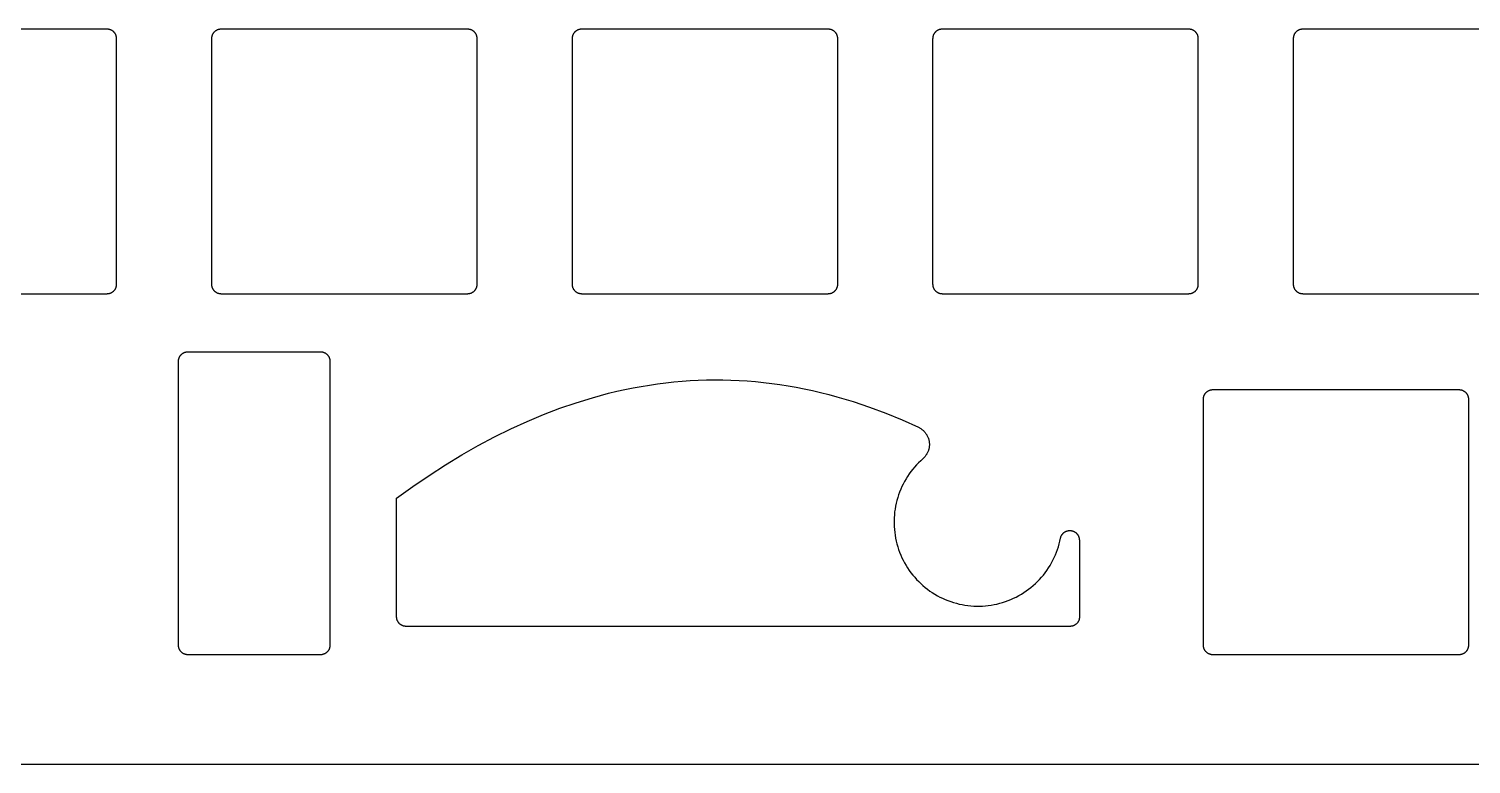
# Model space of a CAD drawing. Header units: millimetres. Extents: x 607 to 893, y -189 to -81.
# Drawn here: x 680.9 to 757.1, y -186 to -147.2 of the extents above; entities that cross this region are included whole.
import ezdxf

# ---------------------------------------------------------------- set-up
doc = ezdxf.new("R2010")
doc.units = ezdxf.units.MM
doc.layers.add('Layer 01', color=18, linetype='Continuous', true_color=0x000000)

msp = doc.modelspace()

# ---------------------------------------------------------------- linework, layer by layer
at = {"layer": 'Layer 01'}
for points in [[(672.062, -147.161), (685.062, -147.161)], [(685.062, -147.161), (685.08, -147.161), (685.097, -147.162), (685.114, -147.163), (685.131, -147.165), (685.147, -147.168), (685.164, -147.171), (685.181, -147.175), (685.197, -147.179), (685.214, -147.184), (685.23, -147.19), (685.246, -147.196), (685.262, -147.202), (685.277, -147.209), (685.293, -147.217), (685.308, -147.225), (685.322, -147.233), (685.337, -147.243), (685.351, -147.252), (685.365, -147.262), (685.378, -147.273), (685.391, -147.284), (685.404, -147.295), (685.416, -147.307), (685.428, -147.319), (685.439, -147.332), (685.45, -147.345), (685.461, -147.359), (685.471, -147.372), (685.481, -147.386), (685.49, -147.401), (685.498, -147.416), (685.506, -147.431), (685.514, -147.446), (685.521, -147.461), (685.528, -147.477), (685.534, -147.493), (685.539, -147.509), (685.544, -147.526), (685.548, -147.542), (685.552, -147.559), (685.555, -147.576), (685.558, -147.593), (685.56, -147.61), (685.561, -147.627), (685.562, -147.644), (685.562, -147.661)], [(685.562, -147.661), (685.562, -160.661)], [(690.612, -147.661), (690.613, -147.644), (690.614, -147.627), (690.615, -147.61), (690.617, -147.593), (690.62, -147.576), (690.623, -147.559), (690.627, -147.542), (690.631, -147.526), (690.636, -147.509), (690.641, -147.493), (690.647, -147.477), (690.654, -147.461), (690.661, -147.446), (690.669, -147.431), (690.677, -147.416), (690.685, -147.401), (690.694, -147.386), (690.704, -147.372), (690.714, -147.359), (690.725, -147.345), (690.736, -147.332), (690.747, -147.319), (690.759, -147.307), (690.771, -147.295), (690.784, -147.284), (690.797, -147.273), (690.81, -147.262), (690.824, -147.252), (690.838, -147.243), (690.853, -147.233), (690.867, -147.225), (690.882, -147.217), (690.898, -147.209), (690.913, -147.202), (690.929, -147.196), (690.945, -147.19), (690.961, -147.184), (690.978, -147.179), (690.994, -147.175), (691.011, -147.171), (691.028, -147.168), (691.044, -147.165), (691.061, -147.163), (691.078, -147.162), (691.095, -147.161), (691.112, -147.161)], [(690.612, -160.661), (690.612, -147.661)], [(691.112, -147.161), (704.112, -147.161)], [(704.112, -147.161), (704.13, -147.161), (704.147, -147.162), (704.164, -147.163), (704.181, -147.165), (704.197, -147.168), (704.214, -147.171), (704.231, -147.175), (704.247, -147.179), (704.264, -147.184), (704.28, -147.19), (704.296, -147.196), (704.312, -147.202), (704.327, -147.209), (704.343, -147.217), (704.358, -147.225), (704.372, -147.233), (704.387, -147.243), (704.401, -147.252), (704.415, -147.262), (704.428, -147.273), (704.441, -147.284), (704.454, -147.295), (704.466, -147.307), (704.478, -147.319), (704.489, -147.332), (704.5, -147.345), (704.511, -147.359), (704.521, -147.372), (704.531, -147.386), (704.54, -147.401), (704.548, -147.416), (704.556, -147.431), (704.564, -147.446), (704.571, -147.461), (704.578, -147.477), (704.584, -147.493), (704.589, -147.509), (704.594, -147.526), (704.598, -147.542), (704.602, -147.559), (704.605, -147.576), (704.608, -147.593), (704.61, -147.61), (704.611, -147.627), (704.612, -147.644), (704.612, -147.661)], [(704.612, -147.661), (704.612, -160.661)], [(709.663, -147.661), (709.663, -147.644), (709.664, -147.627), (709.665, -147.61), (709.667, -147.593), (709.67, -147.576), (709.673, -147.559), (709.677, -147.542), (709.681, -147.526), (709.686, -147.509), (709.691, -147.493), (709.697, -147.477), (709.704, -147.461), (709.711, -147.446), (709.719, -147.431), (709.727, -147.416), (709.735, -147.401), (709.744, -147.386), (709.754, -147.372), (709.764, -147.359), (709.775, -147.345), (709.786, -147.332), (709.797, -147.319), (709.809, -147.307), (709.821, -147.295), (709.834, -147.284), (709.847, -147.273), (709.86, -147.262), (709.874, -147.252), (709.888, -147.243), (709.903, -147.233), (709.917, -147.225), (709.932, -147.217), (709.948, -147.209), (709.963, -147.202), (709.979, -147.196), (709.995, -147.19), (710.011, -147.184), (710.028, -147.179), (710.044, -147.175), (710.061, -147.171), (710.078, -147.168), (710.094, -147.165), (710.111, -147.163), (710.128, -147.162), (710.145, -147.161), (710.163, -147.161)], [(709.663, -160.661), (709.663, -147.661)], [(710.163, -147.161), (723.163, -147.161)], [(723.163, -147.161), (723.18, -147.161), (723.197, -147.162), (723.214, -147.163), (723.231, -147.165), (723.247, -147.168), (723.264, -147.171), (723.281, -147.175), (723.297, -147.179), (723.314, -147.184), (723.33, -147.19), (723.346, -147.196), (723.362, -147.202), (723.377, -147.209), (723.393, -147.217), (723.408, -147.225), (723.422, -147.233), (723.437, -147.243), (723.451, -147.252), (723.465, -147.262), (723.478, -147.273), (723.491, -147.284), (723.504, -147.295), (723.516, -147.307), (723.528, -147.319), (723.539, -147.332), (723.55, -147.345), (723.561, -147.359), (723.571, -147.372), (723.581, -147.386), (723.59, -147.401), (723.598, -147.416), (723.606, -147.431), (723.614, -147.446), (723.621, -147.461), (723.628, -147.477), (723.634, -147.493), (723.639, -147.509), (723.644, -147.526), (723.648, -147.542), (723.652, -147.559), (723.655, -147.576), (723.658, -147.593), (723.66, -147.61), (723.661, -147.627), (723.662, -147.644), (723.662, -147.661)], [(723.662, -147.661), (723.662, -160.661)], [(728.712, -147.661), (728.713, -147.644), (728.714, -147.627), (728.715, -147.61), (728.717, -147.593), (728.72, -147.576), (728.723, -147.559), (728.727, -147.542), (728.731, -147.526), (728.736, -147.509), (728.741, -147.493), (728.747, -147.477), (728.754, -147.461), (728.761, -147.446), (728.769, -147.431), (728.777, -147.416), (728.785, -147.401), (728.794, -147.386), (728.804, -147.372), (728.814, -147.359), (728.825, -147.345), (728.836, -147.332), (728.847, -147.319), (728.859, -147.307), (728.871, -147.295), (728.884, -147.284), (728.897, -147.273), (728.91, -147.262), (728.924, -147.252), (728.938, -147.243), (728.953, -147.233), (728.967, -147.225), (728.982, -147.217), (728.998, -147.209), (729.013, -147.202), (729.029, -147.196), (729.045, -147.19), (729.061, -147.184), (729.078, -147.179), (729.094, -147.175), (729.111, -147.171), (729.128, -147.168), (729.144, -147.165), (729.161, -147.163), (729.178, -147.162), (729.195, -147.161), (729.212, -147.161)], [(728.712, -160.661), (728.712, -147.661)], [(729.212, -147.161), (742.212, -147.161)], [(742.212, -147.161), (742.23, -147.161), (742.247, -147.162), (742.264, -147.163), (742.281, -147.165), (742.297, -147.168), (742.314, -147.171), (742.331, -147.175), (742.347, -147.179), (742.364, -147.184), (742.38, -147.19), (742.396, -147.196), (742.412, -147.202), (742.427, -147.209), (742.443, -147.217), (742.458, -147.225), (742.472, -147.233), (742.487, -147.243), (742.501, -147.252), (742.515, -147.262), (742.528, -147.273), (742.541, -147.284), (742.554, -147.295), (742.566, -147.307), (742.578, -147.319), (742.589, -147.332), (742.6, -147.345), (742.611, -147.359), (742.621, -147.372), (742.631, -147.386), (742.64, -147.401), (742.648, -147.416), (742.656, -147.431), (742.664, -147.446), (742.671, -147.461), (742.678, -147.477), (742.684, -147.493), (742.689, -147.509), (742.694, -147.526), (742.698, -147.542), (742.702, -147.559), (742.705, -147.576), (742.708, -147.593), (742.71, -147.61), (742.711, -147.627), (742.712, -147.644), (742.712, -147.661)], [(742.712, -147.661), (742.712, -160.661)], [(747.762, -147.661), (747.763, -147.644), (747.764, -147.627), (747.765, -147.61), (747.767, -147.593), (747.77, -147.576), (747.773, -147.559), (747.777, -147.542), (747.781, -147.526), (747.786, -147.509), (747.791, -147.493), (747.797, -147.477), (747.804, -147.461), (747.811, -147.446), (747.819, -147.431), (747.827, -147.416), (747.835, -147.401), (747.844, -147.386), (747.854, -147.372), (747.864, -147.359), (747.875, -147.345), (747.886, -147.332), (747.897, -147.319), (747.909, -147.307), (747.921, -147.295), (747.934, -147.284), (747.947, -147.273), (747.96, -147.262), (747.974, -147.252), (747.988, -147.243), (748.003, -147.233), (748.017, -147.225), (748.032, -147.217), (748.048, -147.209), (748.063, -147.202), (748.079, -147.196), (748.095, -147.19), (748.111, -147.184), (748.128, -147.179), (748.144, -147.175), (748.161, -147.171), (748.178, -147.168), (748.194, -147.165), (748.211, -147.163), (748.228, -147.162), (748.245, -147.161), (748.262, -147.161)], [(747.762, -160.661), (747.762, -147.661)], [(748.262, -147.161), (761.263, -147.161)], [(685.562, -160.661), (685.562, -160.678), (685.561, -160.695), (685.56, -160.712), (685.558, -160.729), (685.555, -160.746), (685.552, -160.762), (685.548, -160.779), (685.544, -160.796), (685.539, -160.812), (685.534, -160.828), (685.528, -160.844), (685.521, -160.86), (685.514, -160.875), (685.506, -160.891), (685.498, -160.906), (685.49, -160.92), (685.481, -160.935), (685.471, -160.949), (685.461, -160.963), (685.45, -160.976), (685.439, -160.989), (685.428, -161.002), (685.416, -161.014), (685.404, -161.026), (685.391, -161.038), (685.378, -161.049), (685.365, -161.059), (685.351, -161.069), (685.337, -161.079), (685.322, -161.088), (685.308, -161.097), (685.293, -161.105), (685.277, -161.112), (685.262, -161.119), (685.246, -161.126), (685.23, -161.132), (685.214, -161.137), (685.197, -161.142), (685.181, -161.146), (685.164, -161.15), (685.147, -161.153), (685.131, -161.156), (685.114, -161.158), (685.097, -161.16), (685.08, -161.16), (685.062, -161.161)], [(691.112, -161.161), (691.095, -161.16), (691.078, -161.16), (691.061, -161.158), (691.044, -161.156), (691.028, -161.153), (691.011, -161.15), (690.994, -161.146), (690.978, -161.142), (690.961, -161.137), (690.945, -161.132), (690.929, -161.126), (690.913, -161.119), (690.898, -161.112), (690.882, -161.105), (690.867, -161.097), (690.853, -161.088), (690.838, -161.079), (690.824, -161.069), (690.81, -161.059), (690.797, -161.049), (690.784, -161.038), (690.771, -161.026), (690.759, -161.014), (690.747, -161.002), (690.736, -160.989), (690.725, -160.976), (690.714, -160.963), (690.704, -160.949), (690.694, -160.935), (690.685, -160.92), (690.677, -160.906), (690.669, -160.891), (690.661, -160.875), (690.654, -160.86), (690.647, -160.844), (690.641, -160.828), (690.636, -160.812), (690.631, -160.796), (690.627, -160.779), (690.623, -160.762), (690.62, -160.746), (690.617, -160.729), (690.615, -160.712), (690.614, -160.695), (690.613, -160.678), (690.612, -160.661)], [(704.612, -160.661), (704.612, -160.678), (704.611, -160.695), (704.61, -160.712), (704.608, -160.729), (704.605, -160.746), (704.602, -160.762), (704.598, -160.779), (704.594, -160.796), (704.589, -160.812), (704.584, -160.828), (704.578, -160.844), (704.571, -160.86), (704.564, -160.875), (704.556, -160.891), (704.548, -160.906), (704.54, -160.92), (704.531, -160.935), (704.521, -160.949), (704.511, -160.963), (704.5, -160.976), (704.489, -160.989), (704.478, -161.002), (704.466, -161.014), (704.454, -161.026), (704.441, -161.038), (704.428, -161.049), (704.415, -161.059), (704.401, -161.069), (704.387, -161.079), (704.372, -161.088), (704.358, -161.097), (704.343, -161.105), (704.327, -161.112), (704.312, -161.119), (704.296, -161.126), (704.28, -161.132), (704.264, -161.137), (704.247, -161.142), (704.231, -161.146), (704.214, -161.15), (704.197, -161.153), (704.181, -161.156), (704.164, -161.158), (704.147, -161.16), (704.13, -161.16), (704.112, -161.161)], [(710.163, -161.161), (710.145, -161.16), (710.128, -161.16), (710.111, -161.158), (710.094, -161.156), (710.078, -161.153), (710.061, -161.15), (710.044, -161.146), (710.028, -161.142), (710.011, -161.137), (709.995, -161.132), (709.979, -161.126), (709.963, -161.119), (709.948, -161.112), (709.932, -161.105), (709.917, -161.097), (709.903, -161.088), (709.888, -161.079), (709.874, -161.069), (709.86, -161.059), (709.847, -161.049), (709.834, -161.038), (709.821, -161.026), (709.809, -161.014), (709.797, -161.002), (709.786, -160.989), (709.775, -160.976), (709.764, -160.963), (709.754, -160.949), (709.744, -160.935), (709.735, -160.92), (709.727, -160.906), (709.719, -160.891), (709.711, -160.875), (709.704, -160.86), (709.697, -160.844), (709.691, -160.828), (709.686, -160.812), (709.681, -160.796), (709.677, -160.779), (709.673, -160.762), (709.67, -160.746), (709.667, -160.729), (709.665, -160.712), (709.664, -160.695), (709.663, -160.678), (709.663, -160.661)], [(723.662, -160.661), (723.662, -160.678), (723.661, -160.695), (723.66, -160.712), (723.658, -160.729), (723.655, -160.746), (723.652, -160.762), (723.648, -160.779), (723.644, -160.796), (723.639, -160.812), (723.634, -160.828), (723.628, -160.844), (723.621, -160.86), (723.614, -160.875), (723.606, -160.891), (723.598, -160.906), (723.59, -160.92), (723.581, -160.935), (723.571, -160.949), (723.561, -160.963), (723.55, -160.976), (723.539, -160.989), (723.528, -161.002), (723.516, -161.014), (723.504, -161.026), (723.491, -161.038), (723.478, -161.049), (723.465, -161.059), (723.451, -161.069), (723.437, -161.079), (723.422, -161.088), (723.408, -161.097), (723.393, -161.105), (723.377, -161.112), (723.362, -161.119), (723.346, -161.126), (723.33, -161.132), (723.314, -161.137), (723.297, -161.142), (723.281, -161.146), (723.264, -161.15), (723.247, -161.153), (723.231, -161.156), (723.214, -161.158), (723.197, -161.16), (723.18, -161.16), (723.163, -161.161)], [(729.212, -161.161), (729.195, -161.16), (729.178, -161.16), (729.161, -161.158), (729.144, -161.156), (729.128, -161.153), (729.111, -161.15), (729.094, -161.146), (729.078, -161.142), (729.061, -161.137), (729.045, -161.132), (729.029, -161.126), (729.013, -161.119), (728.998, -161.112), (728.982, -161.105), (728.967, -161.097), (728.953, -161.088), (728.938, -161.079), (728.924, -161.069), (728.91, -161.059), (728.897, -161.049), (728.884, -161.038), (728.871, -161.026), (728.859, -161.014), (728.847, -161.002), (728.836, -160.989), (728.825, -160.976), (728.814, -160.963), (728.804, -160.949), (728.794, -160.935), (728.785, -160.92), (728.777, -160.906), (728.769, -160.891), (728.761, -160.875), (728.754, -160.86), (728.747, -160.844), (728.741, -160.828), (728.736, -160.812), (728.731, -160.796), (728.727, -160.779), (728.723, -160.762), (728.72, -160.746), (728.717, -160.729), (728.715, -160.712), (728.714, -160.695), (728.713, -160.678), (728.712, -160.661)], [(742.712, -160.661), (742.712, -160.678), (742.711, -160.695), (742.71, -160.712), (742.708, -160.729), (742.705, -160.746), (742.702, -160.762), (742.698, -160.779), (742.694, -160.796), (742.689, -160.812), (742.684, -160.828), (742.678, -160.844), (742.671, -160.86), (742.664, -160.875), (742.656, -160.891), (742.648, -160.906), (742.64, -160.92), (742.631, -160.935), (742.621, -160.949), (742.611, -160.963), (742.6, -160.976), (742.589, -160.989), (742.578, -161.002), (742.566, -161.014), (742.554, -161.026), (742.541, -161.038), (742.528, -161.049), (742.515, -161.059), (742.501, -161.069), (742.487, -161.079), (742.472, -161.088), (742.458, -161.097), (742.443, -161.105), (742.427, -161.112), (742.412, -161.119), (742.396, -161.126), (742.38, -161.132), (742.364, -161.137), (742.347, -161.142), (742.331, -161.146), (742.314, -161.15), (742.297, -161.153), (742.281, -161.156), (742.264, -161.158), (742.247, -161.16), (742.23, -161.16), (742.212, -161.161)], [(748.262, -161.161), (748.245, -161.16), (748.228, -161.16), (748.211, -161.158), (748.194, -161.156), (748.178, -161.153), (748.161, -161.15), (748.144, -161.146), (748.128, -161.142), (748.111, -161.137), (748.095, -161.132), (748.079, -161.126), (748.063, -161.119), (748.048, -161.112), (748.032, -161.105), (748.017, -161.097), (748.003, -161.088), (747.988, -161.079), (747.974, -161.069), (747.96, -161.059), (747.947, -161.049), (747.934, -161.038), (747.921, -161.026), (747.909, -161.014), (747.897, -161.002), (747.886, -160.989), (747.875, -160.976), (747.864, -160.963), (747.854, -160.949), (747.844, -160.935), (747.835, -160.92), (747.827, -160.906), (747.819, -160.891), (747.811, -160.875), (747.804, -160.86), (747.797, -160.844), (747.791, -160.828), (747.786, -160.812), (747.781, -160.796), (747.777, -160.779), (747.773, -160.762), (747.77, -160.746), (747.767, -160.729), (747.765, -160.712), (747.764, -160.695), (747.763, -160.678), (747.762, -160.661)], [(685.062, -161.161), (672.062, -161.161)], [(704.112, -161.161), (691.112, -161.161)], [(723.163, -161.161), (710.163, -161.161)], [(742.212, -161.161), (729.212, -161.161)], [(761.263, -161.161), (748.262, -161.161)], [(688.85, -164.711), (688.85, -164.694), (688.851, -164.677), (688.853, -164.66), (688.855, -164.643), (688.857, -164.626), (688.86, -164.609), (688.864, -164.592), (688.869, -164.576), (688.873, -164.559), (688.879, -164.543), (688.885, -164.527), (688.891, -164.511), (688.898, -164.496), (688.906, -164.481), (688.914, -164.466), (688.923, -164.451), (688.932, -164.436), (688.942, -164.422), (688.952, -164.409), (688.962, -164.395), (688.973, -164.382), (688.985, -164.369), (688.996, -164.357), (689.009, -164.345), (689.021, -164.334), (689.034, -164.323), (689.048, -164.312), (689.062, -164.302), (689.076, -164.293), (689.09, -164.283), (689.105, -164.275), (689.12, -164.267), (689.135, -164.259), (689.151, -164.252), (689.167, -164.246), (689.183, -164.24), (689.199, -164.234), (689.215, -164.229), (689.232, -164.225), (689.248, -164.221), (689.265, -164.218), (689.282, -164.215), (689.299, -164.213), (689.316, -164.212), (689.333, -164.211), (689.35, -164.211)], [(689.35, -164.211), (696.35, -164.211)], [(696.35, -164.211), (696.367, -164.211), (696.384, -164.212), (696.401, -164.213), (696.418, -164.215), (696.435, -164.218), (696.452, -164.221), (696.468, -164.225), (696.485, -164.229), (696.501, -164.234), (696.517, -164.24), (696.533, -164.246), (696.549, -164.252), (696.565, -164.259), (696.58, -164.267), (696.595, -164.275), (696.61, -164.283), (696.624, -164.293), (696.638, -164.302), (696.652, -164.312), (696.666, -164.323), (696.679, -164.334), (696.691, -164.345), (696.704, -164.357), (696.715, -164.369), (696.727, -164.382), (696.738, -164.395), (696.748, -164.409), (696.758, -164.422), (696.768, -164.436), (696.777, -164.451), (696.786, -164.466), (696.794, -164.481), (696.802, -164.496), (696.809, -164.511), (696.815, -164.527), (696.821, -164.543), (696.827, -164.559), (696.831, -164.576), (696.836, -164.592), (696.84, -164.609), (696.843, -164.626), (696.845, -164.643), (696.847, -164.66), (696.849, -164.677), (696.85, -164.694), (696.85, -164.711)], [(688.85, -179.711), (688.85, -164.711)], [(696.85, -164.711), (696.85, -179.711)], [(700.375, -171.948), (701.237, -171.326), (702.098, -170.737), (702.96, -170.18), (703.821, -169.656), (704.683, -169.164), (705.544, -168.705), (706.406, -168.279), (707.267, -167.885), (708.129, -167.524), (708.99, -167.195), (709.852, -166.899), (710.714, -166.635), (711.144, -166.515), (711.575, -166.404), (712.006, -166.3), (712.437, -166.205), (712.867, -166.118), (713.298, -166.039), (713.729, -165.969), (714.16, -165.906), (714.591, -165.851), (715.021, -165.805), (715.452, -165.767), (715.883, -165.737), (716.314, -165.715), (716.744, -165.701), (717.175, -165.695), (717.606, -165.698), (718.037, -165.708), (718.468, -165.727), (718.898, -165.754), (719.329, -165.789), (719.76, -165.832), (720.191, -165.884), (720.621, -165.943), (721.052, -166.011), (721.483, -166.086), (721.914, -166.17), (722.345, -166.262), (722.775, -166.363), (723.206, -166.471), (723.637, -166.587), (724.498, -166.845), (725.36, -167.135), (726.221, -167.457), (727.083, -167.812), (727.945, -168.2)], [(743, -166.711), (743, -166.694), (743.001, -166.677), (743.003, -166.66), (743.005, -166.643), (743.007, -166.626), (743.01, -166.609), (743.014, -166.592), (743.019, -166.576), (743.023, -166.559), (743.029, -166.543), (743.035, -166.527), (743.041, -166.511), (743.048, -166.496), (743.056, -166.481), (743.064, -166.466), (743.073, -166.451), (743.082, -166.436), (743.092, -166.422), (743.102, -166.409), (743.112, -166.395), (743.123, -166.382), (743.135, -166.369), (743.146, -166.357), (743.159, -166.345), (743.171, -166.334), (743.184, -166.323), (743.198, -166.312), (743.212, -166.302), (743.226, -166.293), (743.24, -166.283), (743.255, -166.275), (743.27, -166.267), (743.285, -166.259), (743.301, -166.252), (743.317, -166.246), (743.333, -166.24), (743.349, -166.234), (743.365, -166.229), (743.382, -166.225), (743.398, -166.221), (743.415, -166.218), (743.432, -166.215), (743.449, -166.213), (743.466, -166.212), (743.483, -166.211), (743.5, -166.211)], [(743, -179.711), (743, -166.711)], [(743.5, -166.211), (756.5, -166.211)], [(756.5, -166.211), (756.517, -166.211), (756.534, -166.212), (756.551, -166.213), (756.568, -166.215), (756.585, -166.218), (756.602, -166.221), (756.618, -166.225), (756.635, -166.229), (756.651, -166.234), (756.667, -166.24), (756.683, -166.246), (756.699, -166.252), (756.715, -166.259), (756.73, -166.267), (756.745, -166.275), (756.76, -166.283), (756.774, -166.293), (756.788, -166.302), (756.802, -166.312), (756.816, -166.323), (756.829, -166.334), (756.841, -166.345), (756.854, -166.357), (756.865, -166.369), (756.877, -166.382), (756.888, -166.395), (756.898, -166.409), (756.908, -166.422), (756.918, -166.436), (756.927, -166.451), (756.936, -166.466), (756.944, -166.481), (756.952, -166.496), (756.959, -166.511), (756.965, -166.527), (756.971, -166.543), (756.977, -166.559), (756.981, -166.576), (756.986, -166.592), (756.99, -166.609), (756.993, -166.626), (756.995, -166.643), (756.997, -166.66), (756.999, -166.677), (757, -166.694), (757, -166.711)], [(757, -166.711), (757, -179.711)], [(727.945, -168.2), (727.976, -168.215), (728.007, -168.231), (728.037, -168.249), (728.066, -168.267), (728.095, -168.287), (728.123, -168.308), (728.151, -168.329), (728.177, -168.351), (728.203, -168.375), (728.228, -168.399), (728.252, -168.424), (728.276, -168.45), (728.298, -168.477), (728.32, -168.504), (728.34, -168.533), (728.359, -168.561), (728.378, -168.591), (728.395, -168.621), (728.412, -168.652), (728.427, -168.683), (728.441, -168.715), (728.454, -168.748), (728.466, -168.78), (728.477, -168.813), (728.486, -168.847), (728.495, -168.881), (728.502, -168.915), (728.508, -168.949), (728.513, -168.984), (728.516, -169.018), (728.519, -169.053), (728.52, -169.088), (728.52, -169.123), (728.519, -169.158), (728.516, -169.192), (728.513, -169.227), (728.508, -169.262), (728.502, -169.296), (728.495, -169.33), (728.486, -169.364), (728.476, -169.397), (728.466, -169.43), (728.454, -169.463), (728.441, -169.496), (728.427, -169.527), (728.411, -169.559), (728.395, -169.589), (728.378, -169.62), (728.359, -169.649), (728.34, -169.678), (728.319, -169.706), (728.298, -169.734), (728.275, -169.761), (728.252, -169.786), (728.228, -169.812), (728.203, -169.836), (728.177, -169.859)], [(728.177, -169.859), (728.062, -169.963), (727.951, -170.071), (727.843, -170.182), (727.74, -170.297), (727.64, -170.416), (727.545, -170.538), (727.454, -170.664), (727.368, -170.792), (727.286, -170.924), (727.208, -171.058), (727.136, -171.195), (727.068, -171.334), (727.005, -171.475), (726.947, -171.619), (726.894, -171.765), (726.846, -171.912), (726.804, -172.061), (726.767, -172.211), (726.734, -172.363), (726.708, -172.515), (726.686, -172.669), (726.67, -172.823), (726.66, -172.977), (726.654, -173.132), (726.654, -173.287), (726.66, -173.442), (726.671, -173.596), (726.687, -173.75), (726.709, -173.904), (726.736, -174.056), (726.768, -174.208), (726.806, -174.358), (726.848, -174.507), (726.896, -174.654), (726.949, -174.8), (727.008, -174.943), (727.071, -175.085), (727.139, -175.224), (727.211, -175.361), (727.289, -175.495), (727.371, -175.626), (727.458, -175.754), (727.549, -175.88), (727.644, -176.002), (727.744, -176.12), (727.848, -176.235), (727.955, -176.347), (728.067, -176.454), (728.182, -176.558), (728.301, -176.657), (728.423, -176.753), (728.548, -176.844), (728.676, -176.93), (728.808, -177.012), (728.942, -177.09), (729.079, -177.162), (729.218, -177.23), (729.36, -177.293), (729.503, -177.351), (729.649, -177.404), (729.796, -177.452), (729.945, -177.494), (730.095, -177.532), (730.247, -177.564), (730.399, -177.591), (730.553, -177.612), (730.707, -177.629), (730.861, -177.639), (731.016, -177.645), (731.171, -177.645), (731.326, -177.639), (731.48, -177.628), (731.634, -177.612), (731.788, -177.591), (731.94, -177.564), (732.092, -177.531), (732.242, -177.494), (732.391, -177.451), (732.538, -177.403), (732.684, -177.35), (732.827, -177.292), (732.969, -177.229), (733.108, -177.161), (733.245, -177.089), (733.379, -177.011), (733.51, -176.929), (733.639, -176.843), (733.764, -176.752), (733.886, -176.656), (734.005, -176.557), (734.12, -176.453), (734.231, -176.345), (734.339, -176.234), (734.443, -176.119), (734.542, -176), (734.638, -175.878), (734.729, -175.753), (734.815, -175.625), (734.897, -175.493), (734.975, -175.359), (735.048, -175.222), (735.115, -175.083), (735.178, -174.942), (735.237, -174.798), (735.29, -174.652), (735.337, -174.505), (735.38, -174.356), (735.418, -174.206), (735.45, -174.054)], [(700.375, -178.211), (700.375, -171.948)], [(735.45, -174.054), (735.454, -174.037), (735.458, -174.021), (735.463, -174.004), (735.468, -173.987), (735.474, -173.971), (735.48, -173.955), (735.488, -173.939), (735.495, -173.923), (735.503, -173.908), (735.512, -173.892), (735.521, -173.878), (735.531, -173.863), (735.541, -173.849), (735.552, -173.835), (735.563, -173.822), (735.575, -173.809), (735.587, -173.797), (735.6, -173.784), (735.613, -173.773), (735.626, -173.762), (735.64, -173.751), (735.654, -173.741), (735.668, -173.731), (735.683, -173.722), (735.698, -173.713), (735.714, -173.705), (735.729, -173.697), (735.745, -173.69), (735.761, -173.683), (735.778, -173.677), (735.794, -173.672), (735.811, -173.667), (735.828, -173.663), (735.845, -173.659), (735.862, -173.656), (735.879, -173.654), (735.897, -173.652), (735.914, -173.651), (735.932, -173.65), (735.949, -173.65), (735.967, -173.651), (735.984, -173.652), (736.001, -173.654), (736.019, -173.656), (736.036, -173.659), (736.053, -173.663), (736.07, -173.667), (736.086, -173.672), (736.103, -173.677), (736.119, -173.683), (736.136, -173.69), (736.152, -173.697), (736.167, -173.704), (736.183, -173.712), (736.198, -173.721), (736.213, -173.73), (736.227, -173.74), (736.241, -173.75), (736.255, -173.761), (736.268, -173.772), (736.281, -173.784), (736.294, -173.796), (736.306, -173.809), (736.318, -173.822), (736.329, -173.835), (736.34, -173.849), (736.35, -173.863), (736.36, -173.877), (736.369, -173.892), (736.378, -173.907), (736.386, -173.922), (736.394, -173.938), (736.401, -173.954), (736.407, -173.97), (736.413, -173.987), (736.419, -174.003), (736.423, -174.02), (736.428, -174.037), (736.431, -174.054)], [(736.431, -174.054), (736.437, -174.086), (736.442, -174.118), (736.445, -174.15), (736.448, -174.182), (736.449, -174.214), (736.45, -174.246)], [(736.45, -174.246), (736.45, -178.211)], [(700.875, -178.711), (700.858, -178.71), (700.841, -178.71), (700.824, -178.708), (700.807, -178.706), (700.79, -178.703), (700.773, -178.7), (700.757, -178.696), (700.74, -178.692), (700.724, -178.687), (700.708, -178.682), (700.692, -178.676), (700.676, -178.669), (700.66, -178.662), (700.645, -178.655), (700.63, -178.647), (700.615, -178.638), (700.601, -178.629), (700.587, -178.619), (700.573, -178.609), (700.559, -178.599), (700.546, -178.588), (700.534, -178.576), (700.521, -178.564), (700.51, -178.552), (700.498, -178.539), (700.487, -178.526), (700.477, -178.513), (700.467, -178.499), (700.457, -178.485), (700.448, -178.47), (700.439, -178.456), (700.431, -178.441), (700.423, -178.425), (700.416, -178.41), (700.41, -178.394), (700.404, -178.378), (700.398, -178.362), (700.394, -178.346), (700.389, -178.329), (700.385, -178.312), (700.382, -178.296), (700.38, -178.279), (700.378, -178.262), (700.376, -178.245), (700.375, -178.228), (700.375, -178.211)], [(736.45, -178.211), (736.45, -178.228), (736.449, -178.245), (736.447, -178.262), (736.445, -178.279), (736.443, -178.296), (736.44, -178.312), (736.436, -178.329), (736.431, -178.346), (736.427, -178.362), (736.421, -178.378), (736.415, -178.394), (736.409, -178.41), (736.402, -178.425), (736.394, -178.441), (736.386, -178.456), (736.377, -178.47), (736.368, -178.485), (736.358, -178.499), (736.348, -178.513), (736.338, -178.526), (736.327, -178.539), (736.315, -178.552), (736.304, -178.564), (736.291, -178.576), (736.279, -178.588), (736.266, -178.599), (736.252, -178.609), (736.238, -178.619), (736.224, -178.629), (736.21, -178.638), (736.195, -178.647), (736.18, -178.655), (736.165, -178.662), (736.149, -178.669), (736.133, -178.676), (736.117, -178.682), (736.101, -178.687), (736.085, -178.692), (736.068, -178.696), (736.052, -178.7), (736.035, -178.703), (736.018, -178.706), (736.001, -178.708), (735.984, -178.71), (735.967, -178.71), (735.95, -178.711)], [(735.95, -178.711), (700.875, -178.711)], [(689.35, -180.211), (689.333, -180.21), (689.316, -180.21), (689.299, -180.208), (689.282, -180.206), (689.265, -180.203), (689.248, -180.2), (689.232, -180.196), (689.215, -180.192), (689.199, -180.187), (689.183, -180.182), (689.167, -180.176), (689.151, -180.169), (689.135, -180.162), (689.12, -180.155), (689.105, -180.147), (689.09, -180.138), (689.076, -180.129), (689.062, -180.119), (689.048, -180.109), (689.034, -180.099), (689.021, -180.088), (689.009, -180.076), (688.996, -180.064), (688.985, -180.052), (688.973, -180.039), (688.962, -180.026), (688.952, -180.013), (688.942, -179.999), (688.932, -179.985), (688.923, -179.97), (688.914, -179.956), (688.906, -179.941), (688.898, -179.925), (688.891, -179.91), (688.885, -179.894), (688.879, -179.878), (688.873, -179.862), (688.869, -179.846), (688.864, -179.829), (688.86, -179.812), (688.857, -179.796), (688.855, -179.779), (688.853, -179.762), (688.851, -179.745), (688.85, -179.728), (688.85, -179.711)], [(696.85, -179.711), (696.85, -179.728), (696.849, -179.745), (696.847, -179.762), (696.845, -179.779), (696.843, -179.796), (696.84, -179.812), (696.836, -179.829), (696.831, -179.846), (696.827, -179.862), (696.821, -179.878), (696.815, -179.894), (696.809, -179.91), (696.802, -179.925), (696.794, -179.941), (696.786, -179.956), (696.777, -179.97), (696.768, -179.985), (696.758, -179.999), (696.748, -180.013), (696.738, -180.026), (696.727, -180.039), (696.715, -180.052), (696.704, -180.064), (696.691, -180.076), (696.679, -180.088), (696.666, -180.099), (696.652, -180.109), (696.638, -180.119), (696.624, -180.129), (696.61, -180.138), (696.595, -180.147), (696.58, -180.155), (696.565, -180.162), (696.549, -180.169), (696.533, -180.176), (696.517, -180.182), (696.501, -180.187), (696.485, -180.192), (696.468, -180.196), (696.452, -180.2), (696.435, -180.203), (696.418, -180.206), (696.401, -180.208), (696.384, -180.21), (696.367, -180.21), (696.35, -180.211)], [(743.5, -180.211), (743.483, -180.21), (743.466, -180.21), (743.449, -180.208), (743.432, -180.206), (743.415, -180.203), (743.398, -180.2), (743.382, -180.196), (743.365, -180.192), (743.349, -180.187), (743.333, -180.182), (743.317, -180.176), (743.301, -180.169), (743.285, -180.162), (743.27, -180.155), (743.255, -180.147), (743.24, -180.138), (743.226, -180.129), (743.212, -180.119), (743.198, -180.109), (743.184, -180.099), (743.171, -180.088), (743.159, -180.076), (743.146, -180.064), (743.135, -180.052), (743.123, -180.039), (743.112, -180.026), (743.102, -180.013), (743.092, -179.999), (743.082, -179.985), (743.073, -179.97), (743.064, -179.956), (743.056, -179.941), (743.048, -179.925), (743.041, -179.91), (743.035, -179.894), (743.029, -179.878), (743.023, -179.862), (743.019, -179.846), (743.014, -179.829), (743.01, -179.812), (743.007, -179.796), (743.005, -179.779), (743.003, -179.762), (743.001, -179.745), (743, -179.728), (743, -179.711)], [(757, -179.711), (757, -179.728), (756.999, -179.745), (756.997, -179.762), (756.995, -179.779), (756.993, -179.796), (756.99, -179.812), (756.986, -179.829), (756.981, -179.846), (756.977, -179.862), (756.971, -179.878), (756.965, -179.894), (756.959, -179.91), (756.952, -179.925), (756.944, -179.941), (756.936, -179.956), (756.927, -179.97), (756.918, -179.985), (756.908, -179.999), (756.898, -180.013), (756.888, -180.026), (756.877, -180.039), (756.865, -180.052), (756.854, -180.064), (756.841, -180.076), (756.829, -180.088), (756.816, -180.099), (756.802, -180.109), (756.788, -180.119), (756.774, -180.129), (756.76, -180.138), (756.745, -180.147), (756.73, -180.155), (756.715, -180.162), (756.699, -180.169), (756.683, -180.176), (756.667, -180.182), (756.651, -180.187), (756.635, -180.192), (756.618, -180.196), (756.602, -180.2), (756.585, -180.203), (756.568, -180.206), (756.551, -180.208), (756.534, -180.21), (756.517, -180.21), (756.5, -180.211)], [(696.35, -180.211), (689.35, -180.211)], [(756.5, -180.211), (743.5, -180.211)], [(666.161, -185.986), (833.839, -185.986)]]:
    msp.add_lwpolyline(points, dxfattribs=at)

doc.saveas('drawing.dxf')
